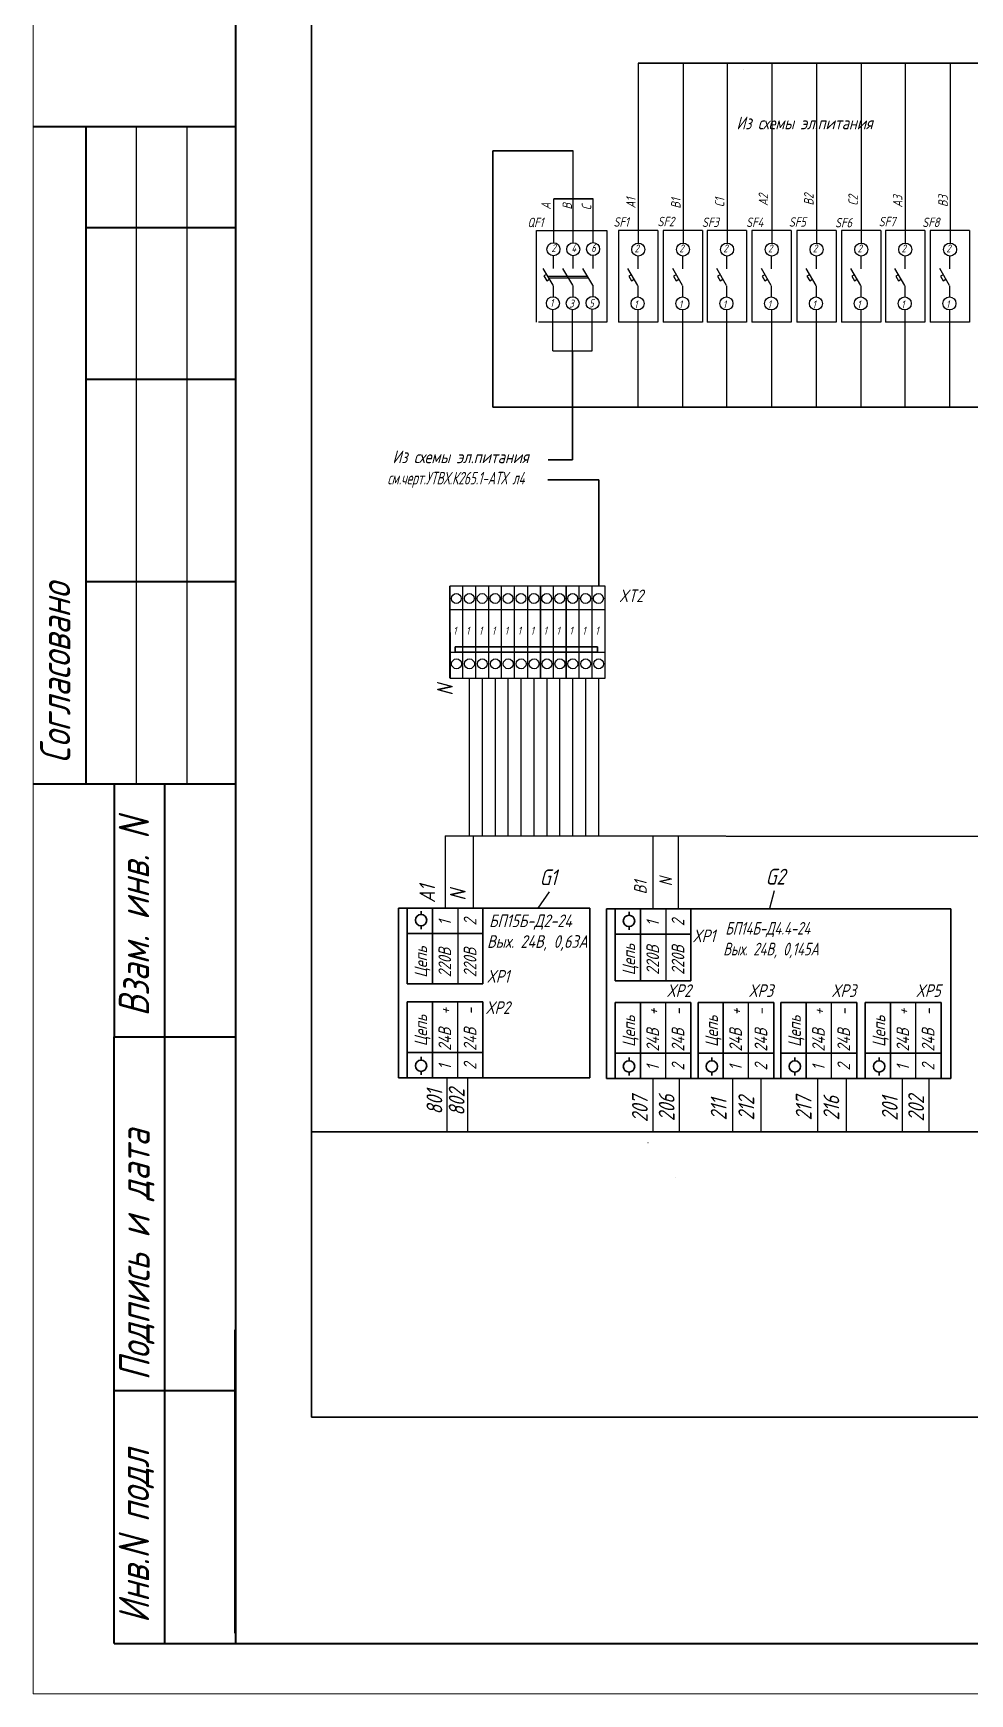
# Model space of a CAD drawing. Extents: x 88 to 760, y 580 to 1055.
# Drawn here: x 88 to 236.3, y 580.3 to 843 of the extents above; entities that cross this region are included whole.
import ezdxf

# ---------------------------------------------------------------- set-up
doc = ezdxf.new("R2010")
doc.units = 0
doc.header["$LTSCALE"] = 20
doc.header["$MEASUREMENT"] = 0
doc.layers.get('0').update_dxf_attribs({"linetype": 'CONTINUOUS'})
doc.layers.add('1', color=7, linetype='CONTINUOUS')
for name, color, linetype, lineweight in [('MAIN', 7, 'CONTINUOUS', 50), ('Основная', 7, 'CONTINUOUS', 50), ('Тонкая', 7, 'CONTINUOUS', 20)]:
    doc.layers.add(name, color=color, linetype=linetype, lineweight=lineweight)
doc.styles.add('GOST тип А', font='', dxfattribs={"oblique": 15})
doc.styles.get("Standard").update_dxf_attribs({"font": '', "oblique": 15, "height": 2.5})
doc.styles.add('стиль1', font='isocpeur.ttf', dxfattribs={"width": 0.8, "oblique": 15, "height": 3.5})
doc.styles.get('GOST тип А').set_extended_font_data('GOST type A')
doc.styles.get('Standard').set_extended_font_data('GOST type A')

msp = doc.modelspace()

# ---------------------------------------------------------------- linework, layer by layer
at = {"ltscale": 0.1}
for p, q in [((183.85, 838.3, 1), (183.85, 809.85, 1)), ((190.93, 838.3, 1), (190.93, 809.85, 1)), ((197.9, 838.3, 1), (197.9, 809.85, 1)), ((204.98, 838.3, 1), (204.98, 809.85, 1)), ((212.08, 838.3, 1), (212.08, 809.85, 1)), ((219.16, 838.3, 1), (219.16, 809.85, 1)), ((226.13, 838.3, 1), (226.13, 809.85, 1)), ((233.21, 838.3, 1), (233.21, 809.85, 1)), ((183.79, 799.27, 1), (183.79, 783.89, 1)), ((190.87, 799.27, 1), (190.87, 783.89, 1)), ((197.84, 799.27, 1), (197.84, 783.89, 1)), ((204.92, 799.27, 1), (204.92, 783.89, 1)), ((212.02, 799.27, 1), (212.02, 783.89, 1)), ((219.1, 799.27, 1), (219.1, 783.89, 1)), ((226.07, 799.27, 1), (226.07, 783.89, 1)), ((233.15, 799.27, 1), (233.15, 783.89, 1))]:
    msp.add_line(p, q, dxfattribs=at)
for p, q in [((170.47, 809.88, 1), (170.47, 816.85, 1)), ((173.56, 809.89, 1), (173.56, 816.85, 1)), ((176.7, 809.93, 1), (176.7, 816.85, 1)), ((167.71, 797.3, 1), (167.71, 811.84, 1)), ((167.71, 811.84, 1), (178.89, 811.84, 1)), ((178.89, 811.84, 1), (178.89, 797.3, 1)), ((180.71, 811.84, 1), (180.71, 797.3, 1)), ((186.93, 811.84, 1), (180.71, 811.84, 1)), ((187.79, 811.84, 1), (187.79, 797.3, 1)), ((194.02, 811.84, 1), (187.79, 811.84, 1)), ((194.76, 811.84, 1), (194.76, 797.3, 1)), ((200.99, 811.84, 1), (194.76, 811.84, 1)), ((201.85, 811.84, 1), (201.85, 797.3, 1)), ((208.07, 811.84, 1), (201.85, 811.84, 1)), ((208.94, 811.84, 1), (208.94, 797.3, 1)), ((215.16, 811.84, 1), (208.94, 811.84, 1)), ((216.02, 811.84, 1), (216.02, 797.3, 1)), ((222.25, 811.84, 1), (216.02, 811.84, 1)), ((222.99, 811.84, 1), (222.99, 797.3, 1)), ((229.21, 811.84, 1), (222.99, 811.84, 1)), ((230.08, 811.84, 1), (230.08, 797.3, 1)), ((236.3, 811.84, 1), (230.08, 811.84, 1)), ((170.35, 807.83, 1), (170.35, 805.8, 1)), ((173.49, 807.83, 1), (173.49, 805.8, 1)), ((176.63, 807.87, 1), (176.63, 805.84, 1)), ((183.78, 807.79, 1), (183.78, 805.76, 1)), ((190.86, 807.79, 1), (190.86, 805.76, 1)), ((197.83, 807.79, 1), (197.83, 805.76, 1)), ((204.91, 807.79, 1), (204.91, 805.76, 1)), ((212, 807.79, 1), (212, 805.76, 1)), ((219.09, 807.79, 1), (219.09, 805.76, 1)), ((226.06, 807.79, 1), (226.06, 805.76, 1)), ((233.14, 807.79, 1), (233.14, 805.76, 1)), ((170.35, 803.17, 1), (168.79, 805.84, 1)), ((169.33, 804.88, 1), (168.9, 804.64, 1)), ((168.9, 804.64, 1), (169.35, 803.89, 1)), ((169.35, 803.89, 1), (169.77, 804.15, 1)), ((169.5, 804.62, 1), (172.64, 804.62, 1)), ((169.67, 804.35, 1), (172.8, 804.35, 1)), ((173.49, 803.17, 1), (171.92, 805.84, 1)), ((172.64, 804.62, 1), (175.78, 804.62, 1)), ((172.81, 804.35, 1), (175.94, 804.35, 1)), ((176.63, 803.17, 1), (175.07, 805.84, 1)), ((183.78, 803.13, 1), (182.21, 805.8, 1)), ((182.75, 804.84, 1), (182.33, 804.6, 1)), ((182.33, 804.6, 1), (182.78, 803.85, 1)), ((182.78, 803.85, 1), (183.19, 804.11, 1)), ((190.86, 803.13, 1), (189.3, 805.8, 1)), ((189.84, 804.84, 1), (189.41, 804.6, 1)), ((189.41, 804.6, 1), (189.86, 803.85, 1)), ((189.86, 803.85, 1), (190.28, 804.11, 1)), ((197.83, 803.13, 1), (196.27, 805.8, 1)), ((196.81, 804.84, 1), (196.38, 804.6, 1)), ((196.38, 804.6, 1), (196.83, 803.85, 1)), ((196.83, 803.85, 1), (197.25, 804.11, 1)), ((204.91, 803.13, 1), (203.35, 805.8, 1)), ((203.89, 804.84, 1), (203.46, 804.6, 1)), ((203.46, 804.6, 1), (203.91, 803.85, 1)), ((203.91, 803.85, 1), (204.33, 804.11, 1)), ((212, 803.13, 1), (210.44, 805.8, 1)), ((210.98, 804.84, 1), (210.55, 804.6, 1)), ((210.55, 804.6, 1), (211.01, 803.85, 1)), ((211.01, 803.85, 1), (211.42, 804.11, 1)), ((219.09, 803.13, 1), (217.53, 805.8, 1)), ((218.07, 804.84, 1), (217.64, 804.6, 1)), ((217.64, 804.6, 1), (218.09, 803.85, 1)), ((218.09, 803.85, 1), (218.51, 804.11, 1)), ((226.06, 803.13, 1), (224.49, 805.8, 1)), ((225.04, 804.84, 1), (224.61, 804.6, 1)), ((224.61, 804.6, 1), (225.06, 803.85, 1)), ((225.06, 803.85, 1), (225.47, 804.11, 1)), ((233.14, 803.13, 1), (231.58, 805.8, 1)), ((232.12, 804.84, 1), (231.69, 804.6, 1)), ((231.69, 804.6, 1), (232.14, 803.85, 1)), ((232.14, 803.85, 1), (232.56, 804.11, 1)), ((170.35, 803.13, 1), (170.35, 801.34, 1)), ((173.49, 803.13, 1), (173.49, 801.34, 1)), ((176.63, 803.17, 1), (176.63, 801.38, 1)), ((183.78, 803.09, 1), (183.78, 801.3, 1)), ((190.86, 803.09, 1), (190.86, 801.3, 1)), ((197.83, 803.09, 1), (197.83, 801.3, 1)), ((204.91, 803.09, 1), (204.91, 801.3, 1)), ((212, 803.09, 1), (212, 801.3, 1)), ((219.09, 803.09, 1), (219.09, 801.3, 1)), ((226.06, 803.09, 1), (226.06, 801.3, 1)), ((233.14, 803.09, 1), (233.14, 801.3, 1)), ((170.33, 792.78, 1), (170.33, 799.29, 1)), ((173.41, 792.78, 1), (173.41, 799.29, 1)), ((176.56, 792.78, 1), (176.56, 799.33, 1)), ((178.89, 797.3, 1), (168.05, 797.3, 1)), ((186.93, 797.3, 1), (180.71, 797.3, 1)), ((194.02, 797.3, 1), (187.79, 797.3, 1)), ((200.99, 797.3, 1), (194.76, 797.3, 1)), ((208.07, 797.3, 1), (201.85, 797.3, 1)), ((215.16, 797.3, 1), (208.94, 797.3, 1)), ((222.25, 797.3, 1), (216.02, 797.3, 1)), ((229.21, 797.3, 1), (222.99, 797.3, 1)), ((236.3, 797.3, 1), (230.08, 797.3, 1)), ((153.3, 704.6, 1), (153.3, 716.07, 1)), ((157.78, 704.6, 1), (157.78, 716.07, 1)), ((153.54, 677.69, 1), (153.54, 669.21, 1)), ((156.79, 677.69, 1), (156.79, 669.21, 1)), ((186.17, 677.65, 1), (186.17, 669.21, 1)), ((190.33, 677.65, 1), (190.33, 669.21, 1)), ((198.84, 669.21, 1), (198.84, 677.65, 1)), ((203.27, 677.65, 1), (203.27, 669.21, 1)), ((212.3, 669.21, 1), (212.3, 677.65, 1)), ((216.74, 677.65, 1), (216.74, 669.21, 1)), ((225.65, 677.65, 1), (225.65, 669.21, 1)), ((229.84, 677.65, 1), (229.84, 669.21, 1)), ((185.43, 667.48, 1), (185.37, 667.48, 1)), ((189.81, 662, 1), (189.81, 662, 1))]:
    msp.add_line(p, q)
at = {"color": 7, "lineweight": 40}
for p, q in [((120.06, 788.25, 1), (120.06, 762.65, 1)), ((120.06, 762.65, 1), (120.06, 685.85, 1))]:
    msp.add_line(p, q, dxfattribs=at)
at = {"linetype": 'Continuous', "lineweight": 30}
for p, q in [((173.41, 775.55, 1), (169.6, 775.55, 1)), ((145.9, 704.6, 1), (145.9, 677.77, 1)), ((176.19, 704.6, 1), (145.9, 704.6, 1)), ((176.19, 677.77, 1), (176.19, 704.6, 1)), ((178.84, 704.49, 1), (178.84, 677.65, 1)), ((233.32, 704.49, 1), (178.84, 704.49, 1)), ((233.32, 704.49, 1), (233.32, 677.65, 1)), ((145.9, 677.77, 1), (176.19, 677.77, 1)), ((178.84, 677.65, 1), (233.32, 677.65, 1))]:
    msp.add_line(p, q, dxfattribs=at)
at = {"linetype": 'Continuous'}
for p, q in [((186.19, 704.49, 1), (186.19, 716.03, 1)), ((190.19, 716.07, 1), (190.19, 704.49, 1))]:
    msp.add_line(p, q, dxfattribs=at)
at = {"color": 7, "linetype": 'Continuous'}
msp.add_line((205.34, 707.32, 1), (204.6, 704.57, 1), dxfattribs=at)
at = {"lineweight": 30, "ltscale": 0.5}
for p, q in [((147.26, 704.6, 1), (147.26, 692.6, 1)), ((151.26, 704.6, 1), (151.26, 692.6, 1)), ((159.26, 704.6, 1), (159.26, 692.6, 1)), ((180.19, 704.49, 1), (180.19, 693.11, 1)), ((184.19, 704.49, 1), (184.19, 693.11, 1)), ((192.19, 704.49, 1), (192.19, 693.11, 1)), ((147.26, 700.6, 1), (159.26, 700.6, 1)), ((180.19, 700.49, 1), (192.19, 700.49, 1)), ((147.26, 692.6, 1), (159.26, 692.6, 1)), ((180.19, 693.11, 1), (192.19, 693.11, 1)), ((147.26, 677.77, 1), (147.26, 689.77, 1)), ((147.26, 689.77, 1), (159.26, 689.77, 1)), ((151.26, 677.77, 1), (151.26, 689.77, 1)), ((159.26, 677.77, 1), (159.26, 689.77, 1)), ((180.19, 677.65, 1), (180.19, 689.65, 1)), ((180.19, 689.65, 1), (192.19, 689.65, 1)), ((184.19, 677.65, 1), (184.19, 689.65, 1)), ((192.19, 677.65, 1), (192.19, 689.65, 1)), ((193.31, 677.65, 1), (193.31, 689.65, 1)), ((193.31, 689.65, 1), (205.31, 689.65, 1)), ((197.31, 677.65, 1), (197.31, 689.65, 1)), ((205.31, 677.65, 1), (205.31, 689.65, 1)), ((206.43, 677.65, 1), (206.43, 689.65, 1)), ((206.43, 689.65, 1), (218.43, 689.65, 1)), ((210.43, 677.65, 1), (210.43, 689.65, 1)), ((218.43, 677.65, 1), (218.43, 689.65, 1)), ((219.79, 677.65, 1), (219.79, 689.65, 1)), ((219.79, 689.65, 1), (231.79, 689.65, 1)), ((223.79, 677.65, 1), (223.79, 689.65, 1)), ((231.79, 677.65, 1), (231.79, 689.65, 1)), ((147.26, 681.77, 1), (159.26, 681.77, 1)), ((180.19, 681.65, 1), (192.19, 681.65, 1)), ((193.31, 681.65, 1), (205.31, 681.65, 1)), ((206.43, 681.65, 1), (218.43, 681.65, 1)), ((219.79, 681.65, 1), (231.79, 681.65, 1))]:
    msp.add_line(p, q, dxfattribs=at)
at = {"ltscale": 0.5}
for p, q in [((155.26, 704.6, 1), (155.26, 692.6, 1)), ((188.19, 704.49, 1), (188.19, 693.11, 1)), ((155.26, 677.77, 1), (155.26, 689.77, 1)), ((188.19, 677.65, 1), (188.19, 689.65, 1)), ((201.31, 677.65, 1), (201.31, 689.65, 1)), ((214.43, 677.65, 1), (214.43, 689.65, 1)), ((227.79, 677.65, 1), (227.79, 689.65, 1))]:
    msp.add_line(p, q, dxfattribs=at)
at = {"lineweight": 30}
for p, q in [((149.45, 704.13, 1), (149.45, 703.6, 1)), ((149.45, 701.8, 1), (149.45, 701.27, 1)), ((182.38, 704.01, 1), (182.38, 703.48, 1)), ((182.38, 701.68, 1), (182.38, 701.16, 1)), ((149.45, 680.57, 1), (149.45, 681.1, 1)), ((182.38, 680.46, 1), (182.38, 680.98, 1)), ((195.5, 680.46, 1), (195.5, 680.98, 1)), ((208.63, 680.46, 1), (208.63, 680.98, 1)), ((221.98, 680.46, 1), (221.98, 680.98, 1)), ((149.45, 678.25, 1), (149.45, 678.77, 1)), ((182.38, 678.13, 1), (182.38, 678.66, 1)), ((195.5, 678.13, 1), (195.5, 678.66, 1)), ((208.63, 678.13, 1), (208.63, 678.66, 1)), ((221.98, 678.13, 1), (221.98, 678.66, 1))]:
    msp.add_line(p, q, dxfattribs=at)
for centre, radius in [((170.42, 808.86, 1), 1.03), ((173.56, 808.86, 1), 1.03), ((176.7, 808.9, 1), 1.03), ((183.85, 808.82, 1), 1.03), ((190.93, 808.82, 1), 1.03), ((197.9, 808.82, 1), 1.03), ((204.98, 808.82, 1), 1.03), ((212.08, 808.82, 1), 1.03), ((219.16, 808.82, 1), 1.03), ((226.13, 808.82, 1), 1.03), ((233.21, 808.82, 1), 1.03), ((170.33, 800.32, 1), 1.03), ((173.46, 800.32, 1), 1.03), ((176.61, 800.36, 1), 1.03), ((183.75, 800.28, 1), 1.03), ((190.84, 800.28, 1), 1.03), ((197.81, 800.28, 1), 1.03), ((204.89, 800.28, 1), 1.03), ((211.98, 800.28, 1), 1.03), ((219.07, 800.28, 1), 1.03), ((226.03, 800.28, 1), 1.03), ((233.12, 800.28, 1), 1.03), ((155.04, 753.6, 1), 0.781), ((157.09, 753.6, 1), 0.781), ((159.13, 753.6, 1), 0.781), ((161.18, 753.6, 1), 0.781), ((163.22, 753.6, 1), 0.781), ((165.27, 753.6, 1), 0.781), ((167.32, 753.6, 1), 0.781), ((169.36, 753.6, 1), 0.781), ((171.41, 753.6, 1), 0.781), ((173.45, 753.6, 1), 0.781), ((175.5, 753.6, 1), 0.781), ((177.54, 753.6, 1), 0.781), ((155.07, 743.26, 1), 0.781), ((157.12, 743.26, 1), 0.781), ((159.16, 743.26, 1), 0.781), ((161.21, 743.26, 1), 0.781), ((163.25, 743.26, 1), 0.781), ((165.3, 743.26, 1), 0.781), ((167.35, 743.26, 1), 0.781), ((169.39, 743.26, 1), 0.781), ((171.44, 743.26, 1), 0.781), ((173.48, 743.26, 1), 0.781), ((175.53, 743.26, 1), 0.781), ((177.57, 743.26, 1), 0.781)]:
    msp.add_circle(centre, radius)
at = {"linetype": 'Continuous', "lineweight": 30}
for centre in [(149.45, 702.7, 1), (182.38, 702.58, 1), (149.45, 679.67, 1), (182.38, 679.56, 1), (195.5, 679.56, 1), (208.63, 679.56, 1), (221.98, 679.56, 1)]:
    msp.add_circle(centre, 0.9, dxfattribs=at)
at = {"layer": '1', "color": 7, "linetype": 'Continuous', "lineweight": 30}
for p, q in [((132.11, 1010.76, 1), (132.1, 624.08, 1)), ((183.85, 838.3, 1), (321.46, 838.3, 1)), ((173.56, 824.42, 1), (160.83, 824.42, 1)), ((160.83, 824.42, 1), (160.83, 783.89, 1)), ((170.47, 816.85, 1), (176.7, 816.85, 1)), ((173.41, 775.55, 1), (173.41, 792.78, 1)), ((160.83, 783.89, 1), (288.81, 783.89, 1)), ((177.61, 772.37, 1), (169.51, 772.37, 1)), ((177.61, 772.37, 1), (177.61, 755.55, 1)), ((154.88, 745.13, 1), (154.88, 745.97, 1)), ((154.88, 745.97, 1), (177.38, 745.97, 1)), ((154.88, 745.13, 1), (176.54, 745.13, 1)), ((156.08, 745.13, 1), (158.12, 745.13, 1)), ((158.13, 745.13, 1), (160.17, 745.13, 1)), ((160.17, 745.13, 1), (162.21, 745.13, 1)), ((162.22, 745.13, 1), (164.26, 745.13, 1)), ((164.26, 745.13, 1), (166.31, 745.13, 1)), ((166.31, 745.13, 1), (168.35, 745.13, 1)), ((168.35, 745.13, 1), (170.4, 745.13, 1)), ((170.4, 745.13, 1), (172.44, 745.13, 1)), ((172.45, 745.13, 1), (174.49, 745.13, 1)), ((174.49, 745.13, 1), (176.53, 745.13, 1)), ((176.54, 745.13, 1), (177.38, 745.13, 1)), ((177.38, 745.97, 1), (177.38, 745.13, 1)), ((153.3, 716.07, 1), (281.41, 715.91, 1)), ((132.1, 669.21, 1), (156.79, 669.21, 1)), ((156.79, 669.21, 1), (308.24, 669.21, 1)), ((132.1, 624.08, 1), (407.63, 624.08, 1))]:
    msp.add_line(p, q, dxfattribs=at)
at = {"layer": '1', "color": 7, "linetype": 'Continuous'}
for p, q in [((200.43, 837.31, 1), (200.43, 837.31, 1)), ((173.56, 816.85, 1), (173.56, 824.42, 1)), ((186.93, 811.84, 1), (186.93, 797.3, 1)), ((194.02, 811.84, 1), (194.02, 797.3, 1)), ((200.99, 811.84, 1), (200.99, 797.3, 1)), ((208.07, 811.84, 1), (208.07, 797.3, 1)), ((215.16, 811.84, 1), (215.16, 797.3, 1)), ((222.25, 811.84, 1), (222.25, 797.3, 1)), ((229.21, 811.84, 1), (229.21, 797.3, 1)), ((236.3, 811.84, 1), (236.3, 797.3, 1)), ((170.33, 792.78, 1), (176.56, 792.78, 1)), ((173.41, 792.78, 1), (173.41, 778.16, 1)), ((154.03, 741.01, 1), (154.03, 755.55, 1)), ((154.03, 755.55, 1), (154.04, 741.01, 1)), ((156.08, 755.55, 1), (154.03, 755.55, 1)), ((156.08, 741.01, 1), (156.08, 755.55, 1)), ((158.12, 755.55, 1), (156.08, 755.55, 1)), ((158.12, 741.01, 1), (158.12, 755.55, 1)), ((160.17, 755.55, 1), (158.12, 755.55, 1)), ((160.17, 741.01, 1), (160.17, 755.55, 1)), ((162.21, 755.55, 1), (160.17, 755.55, 1)), ((162.21, 741.01, 1), (162.21, 755.55, 1)), ((164.26, 755.55, 1), (162.21, 755.55, 1)), ((164.26, 741.01, 1), (164.26, 755.55, 1)), ((166.31, 755.55, 1), (164.26, 755.55, 1)), ((166.31, 755.55, 1), (166.32, 741.01, 1)), ((168.35, 755.55, 1), (166.31, 755.55, 1)), ((168.35, 741.01, 1), (168.35, 755.55, 1)), ((168.35, 755.55, 1), (168.36, 741.01, 1)), ((170.4, 755.55, 1), (168.35, 755.55, 1)), ((170.4, 741.01, 1), (170.4, 755.55, 1)), ((172.44, 755.55, 1), (170.4, 755.55, 1)), ((172.44, 741.01, 1), (172.44, 755.55, 1)), ((172.44, 755.55, 1), (172.45, 741.01, 1)), ((174.49, 755.55, 1), (172.44, 755.55, 1)), ((174.49, 741.01, 1), (174.49, 755.55, 1)), ((176.53, 755.55, 1), (174.49, 755.55, 1)), ((176.53, 741.01, 1), (176.53, 755.55, 1)), ((178.58, 755.55, 1), (176.53, 755.55, 1)), ((178.58, 741.01, 1), (178.58, 755.55, 1)), ((154.03, 751.86, 1), (156.08, 751.86, 1)), ((156.08, 751.86, 1), (158.12, 751.86, 1)), ((158.12, 751.86, 1), (160.17, 751.86, 1)), ((160.17, 751.86, 1), (162.21, 751.86, 1)), ((162.21, 751.86, 1), (164.26, 751.86, 1)), ((164.26, 751.86, 1), (166.31, 751.86, 1)), ((166.31, 751.86, 1), (168.35, 751.86, 1)), ((168.35, 751.86, 1), (170.4, 751.86, 1)), ((170.4, 751.86, 1), (172.44, 751.86, 1)), ((172.44, 751.86, 1), (174.49, 751.86, 1)), ((174.49, 751.86, 1), (176.53, 751.86, 1)), ((176.53, 751.86, 1), (178.58, 751.86, 1)), ((154.03, 745.13, 1), (156.08, 745.13, 1)), ((176.54, 745.13, 1), (178.58, 745.13, 1)), ((154.04, 741.01, 1), (156.08, 741.01, 1)), ((156.09, 741.01, 1), (158.12, 741.01, 1)), ((157.14, 716.06, 1), (157.14, 741.01, 1)), ((158.13, 741.01, 1), (160.17, 741.01, 1)), ((159.18, 716.06, 1), (159.18, 741.01, 1)), ((160.18, 741.01, 1), (162.21, 741.01, 1)), ((161.23, 734.25, 1), (161.23, 741.01, 1)), ((161.23, 716.06, 1), (161.23, 741.01, 1)), ((162.23, 741.01, 1), (164.26, 741.01, 1)), ((163.27, 716.06, 1), (163.27, 741.01, 1)), ((164.27, 741.01, 1), (166.31, 741.01, 1)), ((165.33, 716.05, 1), (165.33, 741.01, 1)), ((166.32, 741.01, 1), (168.35, 741.01, 1)), ((167.37, 716.05, 1), (167.37, 741.01, 1)), ((168.36, 741.01, 1), (170.4, 741.01, 1)), ((169.41, 716.05, 1), (169.41, 741.01, 1)), ((170.41, 741.01, 1), (172.44, 741.01, 1)), ((171.45, 716.05, 1), (171.45, 741.01, 1)), ((172.45, 741.01, 1), (174.49, 741.01, 1)), ((173.51, 716.04, 1), (173.51, 741.01, 1)), ((174.5, 741.01, 1), (176.53, 741.01, 1)), ((175.55, 716.04, 1), (175.55, 741.01, 1)), ((176.55, 741.01, 1), (178.58, 741.01, 1)), ((177.6, 716.04, 1), (177.6, 741.01, 1))]:
    msp.add_line(p, q, dxfattribs=at)
at = {"layer": 'MAIN', "color": 7, "linetype": 'Continuous', "lineweight": 40}
for p, q in [((88.04, 828.28, 1), (120.04, 828.28, 1)), ((96.36, 828.28, 1), (96.36, 724.28, 1)), ((96.36, 812.28, 1), (120.04, 812.28, 1)), ((96.36, 788.28, 1), (120.04, 788.28, 1)), ((96.36, 756.28, 1), (120.04, 756.28, 1)), ((88.04, 724.28, 1), (120.04, 724.28, 1)), ((100.84, 724.26, 1), (100.84, 684.26, 1)), ((108.84, 724.26, 1), (108.84, 588.26, 1)), ((100.84, 588.26, 1), (100.84, 684.26, 1)), ((100.84, 684.26, 1), (120.04, 684.26, 1)), ((120.04, 589.86, 1), (120.04, 637.86, 1)), ((100.84, 628.26, 1), (120.04, 628.26, 1))]:
    msp.add_line(p, q, dxfattribs=at)
at = {"layer": 'MAIN', "color": 7, "linetype": 'Continuous', "lineweight": -3}
for p, q in [((104.36, 828.28, 1), (104.36, 724.28, 1)), ((112.36, 828.28, 1), (112.36, 724.28, 1)), ((169.72, 707.2, 1), (167.93, 704.59, 1))]:
    msp.add_line(p, q, dxfattribs=at)
at = {"layer": 'Основная', "lineweight": 40}
for p, q in [((120.06, 1047.48, 1), (120.06, 588.28, 1)), ((100.84, 588.26, 1), (752.06, 588.28, 1))]:
    msp.add_line(p, q, dxfattribs=at)
at = {"layer": 'Тонкая'}
for p, q in [((88.06, 1055.48, 1), (88.06, 580.28, 1)), ((88.06, 580.28, 1), (760.06, 580.28, 1))]:
    msp.add_line(p, q, dxfattribs=at)

# ---------------------------------------------------------------- texts
at = {"linetype": 'Continuous', "oblique": 15}
for s, p in [('Из схемы эл.питания', (199.4, 827.84, 1)), ('Из схемы эл.питания', (144.93, 775.01, 1)), ('XT2', (180.8, 753.02, 1))]:
    msp.add_text(s, height=2, dxfattribs=at).set_placement(p)
for s, height, p in [('A1', 1.5, (183.43, 815.32, 1)), ('C1', 1.5, (197.48, 815.5, 1)), ('A2', 1.5, (204.41, 815.69, 1)), ('B2', 1.5, (211.6, 815.79, 1)), ('C2', 1.5, (218.61, 815.73, 1)), ('A3', 1.5, (225.66, 815.44, 1)), ('B3', 1.5, (232.85, 815.54, 1)), ('B1', 1.5, (190.55, 815.28, 1)), ('1', 2, (154.21, 701.86, 1)), ('2', 2, (158.21, 701.86, 1)), ('1', 2, (187.14, 701.75, 1)), ('2', 2, (191.14, 701.75, 1)), ('Цепь', 2, (183.35, 693.98, 1)), ('Цепь', 2, (150.41, 693.6, 1)), ('220В', 2, (154.21, 693.66, 1)), ('220В', 2, (158.21, 693.66, 1)), ('220В', 2, (187.14, 694.05, 1)), ('220В', 2, (191.14, 694.05, 1)), ('24В  +', 2, (154.21, 682.02, 1)), ('24В  -', 2, (158.21, 682.02, 1)), ('24В  +', 2, (187.14, 681.9, 1)), ('24В  -', 2, (191.14, 681.9, 1)), ('24В  +', 2, (200.26, 681.9, 1)), ('24В  -', 2, (204.26, 681.9, 1)), ('24В  +', 2, (213.38, 681.9, 1)), ('24В  -', 2, (217.38, 681.9, 1)), ('24В  +', 2, (226.74, 681.9, 1)), ('24В  -', 2, (230.74, 681.9, 1)), ('Цепь', 2, (150.41, 682.76, 1)), ('Цепь', 2, (183.35, 682.65, 1)), ('Цепь', 2, (196.47, 682.65, 1)), ('Цепь', 2, (209.59, 682.65, 1)), ('Цепь', 2, (222.95, 682.65, 1)), ('1', 2, (154.21, 679.03, 1)), ('2', 2, (158.21, 679.03, 1)), ('1', 2, (187.14, 678.92, 1)), ('2', 2, (191.14, 678.92, 1)), ('1', 2, (200.26, 678.92, 1)), ('2', 2, (204.26, 678.92, 1)), ('1', 2, (213.38, 678.92, 1)), ('2', 2, (217.38, 678.92, 1)), ('1', 2, (226.74, 678.92, 1)), ('2', 2, (230.74, 678.92, 1))]:
    msp.add_text(s, height=height, rotation=90, dxfattribs=at).set_placement(p)
at = {"style": 'стиль1', "oblique": 15, "width": 0.8}
for s, p in [('2', (170.08, 808.41, 1)), ('4', (173.26, 808.41, 1)), ('6', (176.4, 808.45, 1)), ('2', (183.26, 808.37, 1)), ('2', (190.34, 808.37, 1)), ('2', (197.31, 808.37, 1)), ('2', (204.39, 808.37, 1)), ('2', (211.48, 808.37, 1)), ('2', (218.57, 808.37, 1)), ('2', (225.54, 808.37, 1)), ('2', (232.62, 808.37, 1)), ('1', (169.87, 799.75, 1)), ('3', (172.92, 799.64, 1)), ('5', (176.06, 799.68, 1)), ('1', (183.19, 799.51, 1)), ('1', (190.27, 799.51, 1)), ('1', (197.24, 799.51, 1)), ('1', (204.33, 799.51, 1)), ('1', (211.42, 799.51, 1)), ('1', (218.5, 799.51, 1)), ('1', (225.47, 799.51, 1)), ('1', (232.56, 799.51, 1)), ('1', (154.54, 747.88, 1)), ('1', (156.59, 747.88, 1)), ('1', (158.63, 747.88, 1)), ('1', (160.68, 747.88, 1)), ('1', (162.72, 747.88, 1)), ('1', (164.77, 747.88, 1)), ('1', (166.82, 747.88, 1)), ('1', (168.86, 747.88, 1)), ('1', (170.91, 747.88, 1)), ('1', (172.95, 747.88, 1)), ('1', (175, 747.88, 1)), ('1', (177.05, 747.88, 1))]:
    msp.add_text(s, height=1.25, dxfattribs=at).set_placement(p)
at = {"linetype": 'Continuous', "oblique": 15, "width": 0.8}
msp.add_text('см.черт.УТВХ.К265.1-АТХ л4', height=2, dxfattribs=at).set_placement((144.13, 771.64, 1))
at = {"color": 7, "linetype": 'Continuous', "oblique": 15}
for s, height, p in [('N', 2, (189.19, 708.06, 1)), ('В1', 2, (185.19, 706.78, 1)), ('801', 2.5, (152.82, 671.94, 1)), ('802', 2.5, (156.34, 671.75, 1)), ('207', 2.5, (185.35, 670.72, 1)), ('206', 2.5, (189.59, 670.88, 1)), ('202', 2.5, (229.09, 670.83, 1)), ('211', 2.5, (197.83, 671.02, 1)), ('212', 2.5, (202.2, 671.02, 1)), ('217', 2.5, (211.29, 671.02, 1)), ('216', 2.5, (215.67, 671.02, 1)), ('201', 2.5, (224.92, 670.96, 1))]:
    msp.add_text(s, height=height, rotation=90, dxfattribs=at).set_placement(p)
for s, p in [('БП15Б-Д2-24', (160.23, 701.6, 1)), ('XP1', (192.44, 699.21, 1)), ('XP1', (159.84, 692.81, 1)), ('XP2', (188.32, 690.55, 1)), ('XP3', (201.3, 690.55, 1)), ('XP3', (214.42, 690.55, 1)), ('XP5', (227.78, 690.55, 1)), ('XP2', (159.65, 687.86, 1))]:
    msp.add_text(s, height=2, dxfattribs=at).set_placement(p)
at = {"color": 7, "linetype": 'Continuous', "oblique": 15, "width": 0.9}
msp.add_text('БП14Б-Д4.4-24', height=2, dxfattribs=at).set_placement((197.62, 700.41, 1))
at = {"layer": 'MAIN', "color": 7, "linetype": 'Continuous', "lineweight": 50, "oblique": 15}
for s, height, p in [('A', 1.5, (169.98, 815.13, 1)), ('B', 1.5, (173.36, 815.14, 1)), ('C ', 1.5, (176.41, 815.01, 1)), ('N', 2.5, (154.49, 738.22, 1)), ('A1', 2.5, (151.67, 705.42, 1)), ('N', 2.5, (156.53, 705.78, 1))]:
    msp.add_text(s, height=height, rotation=90, dxfattribs=at).set_placement(p)
at = {"layer": 'MAIN', "color": 7, "linetype": 'Continuous', "lineweight": -3, "oblique": 15}
for s, height, p in [('QF1', 1.5, (166.29, 812.35, 1)), ('SF1', 1.5, (179.91, 812.43, 1)), ('SF2', 1.5, (186.88, 812.5, 1)), ('SF3', 1.5, (193.92, 812.38, 1)), ('SF4', 1.5, (200.91, 812.38, 1)), ('SF5', 1.5, (207.68, 812.43, 1)), ('SF6', 1.5, (214.99, 812.32, 1)), ('SF7', 1.5, (221.9, 812.49, 1)), ('SF8', 1.5, (228.8, 812.37, 1)), ('G1', 2.5, (168.23, 708.23, 1)), ('G2', 2.5, (204, 708.33, 1)), ('Вых. 24В, 0,63А', 2, (159.91, 698.32, 1))]:
    msp.add_text(s, height=height, dxfattribs=at).set_placement(p)
at = {"layer": 'MAIN', "color": 7, "linetype": 'Continuous', "lineweight": 40, "style": 'GOST тип А', "oblique": 15}
for s, p in [('Согласовано', (93.92, 727.48, 1)), ('Взам. инв. N', (106.4, 687.46, 1)), ('Подпись и дата', (106.48, 629.86, 1)), ('Инв.N подл', (106.4, 591.46, 1))]:
    msp.add_text(s, height=4.8, rotation=90, dxfattribs=at).set_placement(p)
at = {"layer": 'MAIN', "color": 7, "linetype": 'Continuous', "lineweight": -3, "oblique": 15, "width": 0.9}
msp.add_text('Вых. 24В, 0,145А', height=2, dxfattribs=at).set_placement((197.3, 697.13, 1))

doc.saveas('drawing.dxf')
